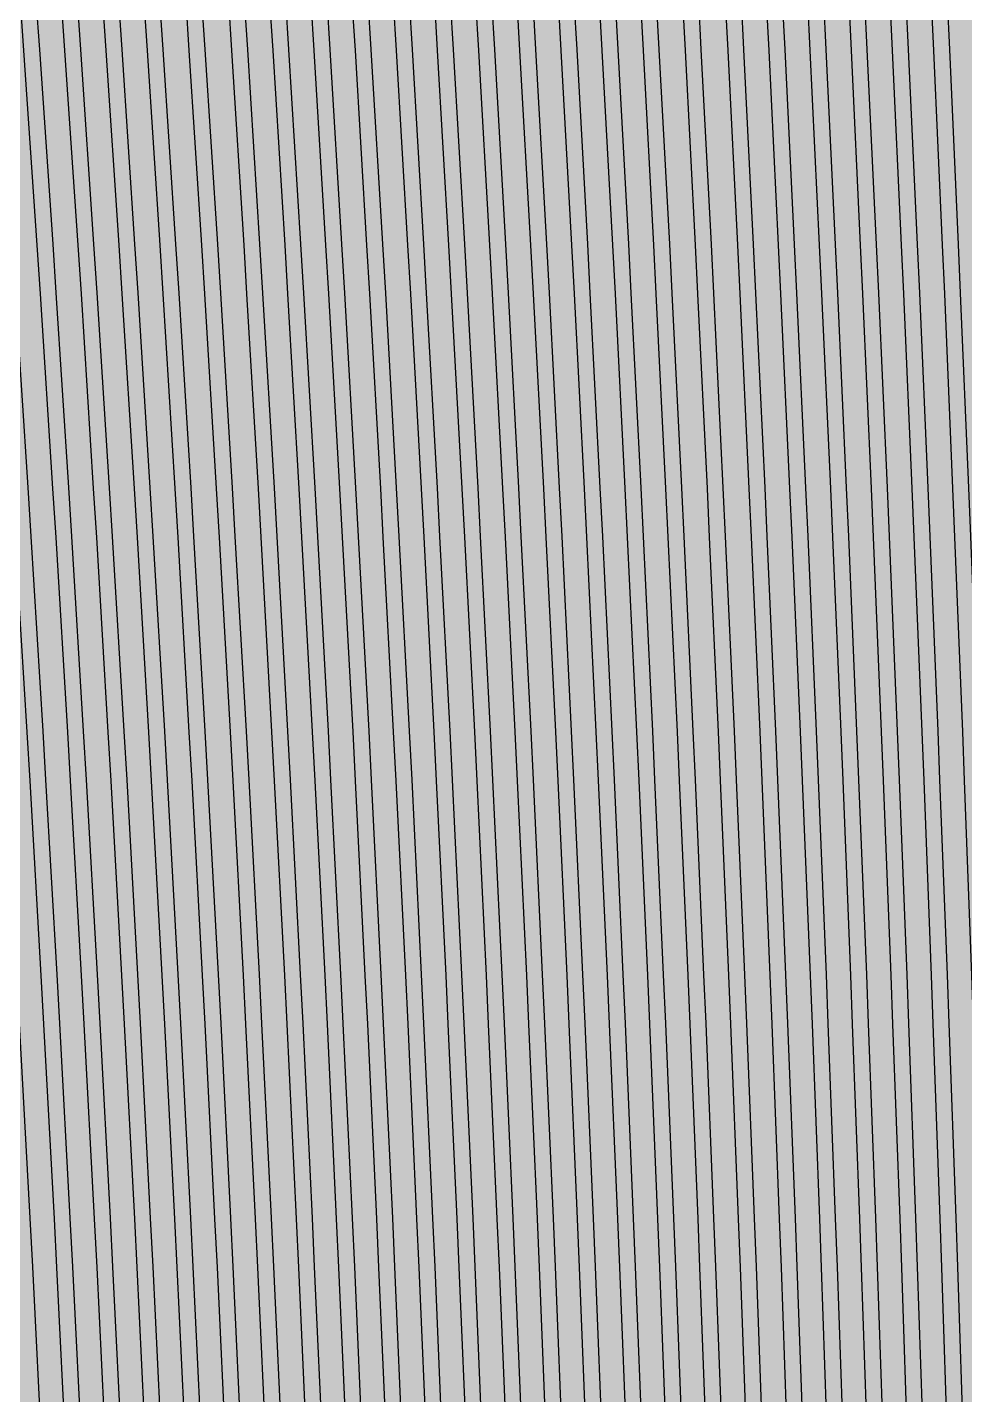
# Model space of a CAD drawing. Header units: metres. Extents: x -7240 to 10960, y -29667 to 1823.
# Drawn here: x 1517.5 to 1637.8, y -17289.4 to -17113.9 of the extents above; entities that cross this region are included whole.
import ezdxf

# ---------------------------------------------------------------- set-up
doc = ezdxf.new("R2010")
doc.units = ezdxf.units.M
doc.layers.add('Metal1', color=4, linetype='CONTINUOUS')
doc.layers.add('Polyimide', color=7, linetype='CONTINUOUS')

msp = doc.modelspace()

# ---------------------------------------------------------------- hatches: boundary and pattern name
at = {"layer": 'Polyimide'}
msp.add_hatch(color=7, dxfattribs=at).paths.add_polyline_path([(4088.45, -11806.89), (4098.72, -11851.21), (4115.58, -11893.47), (4138.63, -11932.7), (4167.35, -11967.99), (4201.08, -11998.53), (4239.03, -12023.62), (4280.35, -12042.68), (4349.18, -12073.73), (4413.2, -12113.76), (4471.26, -12162.04), (4522.3, -12217.69), (4565.39, -12279.7), (4599.74, -12346.94), (4624.73, -12418.19), (4639.91, -12492.16), (4645, -12567.5), (4639.91, -12642.84), (4624.73, -12716.8), (4599.74, -12788.06), (4565.39, -12855.3), (4522.3, -12917.31), (4471.26, -12972.96), (4413.2, -13021.24), (4349.18, -13061.27), (4280.35, -13092.32), (4239.03, -13111.38), (4201.08, -13136.47), (4167.35, -13167.01), (4138.63, -13202.3), (4115.58, -13241.52), (4098.72, -13283.78), (4088.45, -13328.11), (4085, -13373.48), (4085, -13567.5), (4099.45, -13861.55), (4142.64, -14152.77), (4214.18, -14438.35), (4313.36, -14715.55), (4439.24, -14981.69), (4590.59, -15234.21), (4765.97, -15470.68), (4963.68, -15688.82), (5181.82, -15886.53), (5418.29, -16061.91), (5670.81, -16213.26), (5936.95, -16339.14), (6214.15, -16438.32), (6499.73, -16509.85), (6790.95, -16553.05), (7085, -16567.5), (9960.38, -16567.5), (10038.79, -16571.35), (10116.45, -16582.87), (10192.6, -16601.95), (10266.52, -16628.4), (10337.49, -16661.96), (10404.83, -16702.32), (10467.89, -16749.09), (10526.06, -16801.81), (10578.78, -16859.98), (10625.55, -16923.04), (10665.91, -16990.38), (10699.48, -17061.35), (10725.93, -17135.27), (10745, -17211.43), (10756.52, -17289.08), (10760.38, -17367.5), (10760.38, -21957.3), (10721.61, -22012.91), (10685.97, -22070.59), (10653.58, -22130.14), (10624.53, -22191.39), (10598.92, -22254.16), (10576.82, -22318.25), (10558.3, -22383.46), (10543.41, -22449.6), (10532.21, -22516.46), (10524.72, -22583.84), (10520.97, -22651.53), (10520.97, -22719.32), (10524.72, -22787.01), (10532.21, -22854.38), (10543.41, -22921.24), (10558.3, -22987.38), (10576.82, -23052.6), (10598.92, -23116.68), (10624.53, -23179.45), (10653.58, -23240.71), (10685.97, -23300.26), (10721.61, -23357.93), (10760.38, -23413.54), (10760.38, -28667.5), (10756.52, -28745.91), (10745, -28823.57), (10725.93, -28899.73), (10699.48, -28973.65), (10665.91, -29044.62), (10625.55, -29111.96), (10578.78, -29175.01), (10526.06, -29233.19), (10467.89, -29285.91), (10404.83, -29332.68), (10337.49, -29373.04), (10266.52, -29406.6), (10192.6, -29433.05), (10116.45, -29452.13), (10038.79, -29463.65), (9960.38, -29467.5), (-6239.63, -29467.5), (-6318.04, -29463.65), (-6395.7, -29452.13), (-6471.85, -29433.05), (-6545.77, -29406.6), (-6616.74, -29373.04), (-6684.08, -29332.68), (-6747.14, -29285.91), (-6805.31, -29233.19), (-6858.03, -29175.01), (-6904.8, -29111.96), (-6945.16, -29044.62), (-6978.73, -28973.65), (-7005.18, -28899.73), (-7024.25, -28823.57), (-7035.77, -28745.91), (-7039.63, -28667.5), (-7039.63, -23426.32), (-6999.36, -23370.07), (-6962.33, -23311.63), (-6928.66, -23251.2), (-6898.45, -23188.96), (-6871.81, -23125.12), (-6848.81, -23059.88), (-6829.53, -22993.44), (-6814.04, -22926.02), (-6802.37, -22857.83), (-6794.57, -22789.09), (-6790.67, -22720.02), (-6790.67, -22650.84), (-6794.57, -22581.77), (-6802.37, -22513.03), (-6814.04, -22444.84), (-6829.53, -22377.42), (-6848.81, -22310.98), (-6871.81, -22245.74), (-6898.45, -22181.89), (-6928.66, -22119.66), (-6962.33, -22059.22), (-6999.36, -22000.79), (-7039.63, -21944.54), (-7039.63, -17367.5), (-7035.77, -17289.08), (-7024.25, -17211.43), (-7005.18, -17135.27), (-6978.73, -17061.35), (-6945.16, -16990.38), (-6904.8, -16923.04), (-6858.03, -16859.98), (-6805.31, -16801.81), (-6747.14, -16749.09), (-6684.08, -16702.32), (-6616.74, -16661.96), (-6545.77, -16628.4), (-6471.85, -16601.95), (-6395.7, -16582.87), (-6318.04, -16571.35), (-6239.63, -16567.5), (-3334, -16567.5), (-3039.95, -16553.05), (-2748.73, -16509.85), (-2463.15, -16438.32), (-2185.95, -16339.14), (-1919.81, -16213.26), (-1667.29, -16061.91), (-1430.82, -15886.53), (-1212.68, -15688.82), (-1014.97, -15470.68), (-839.59, -15234.21), (-688.24, -14981.69), (-562.36, -14715.55), (-463.18, -14438.35), (-391.64, -14152.77), (-348.45, -13861.55), (-334, -13567.5), (-334, -13373.48), (-337.45, -13328.11), (-347.72, -13283.78), (-364.58, -13241.52), (-387.63, -13202.3), (-416.35, -13167.01), (-450.08, -13136.47), (-488.03, -13111.38), (-529.35, -13092.32), (-529.35, -13092.32), (-598.18, -13061.27), (-662.2, -13021.24), (-720.26, -12972.96), (-771.3, -12917.31), (-814.39, -12855.3), (-848.74, -12788.06), (-873.73, -12716.8), (-888.91, -12642.84), (-894, -12567.5), (-888.91, -12492.16), (-873.73, -12418.19), (-848.74, -12346.94), (-814.39, -12279.7), (-771.3, -12217.69), (-720.26, -12162.04), (-662.2, -12113.76), (-598.18, -12073.73), (-529.35, -12042.68), (-488.03, -12023.62), (-450.08, -11998.53), (-416.35, -11967.99), (-387.63, -11932.7), (-364.58, -11893.47), (-347.72, -11851.21), (-337.45, -11806.89), (-334, -11761.52), (-334, -11074.31), (-337.45, -11028.94), (-347.72, -10984.62), (-364.58, -10942.36), (-387.63, -10903.13), (-416.35, -10867.84), (-450.08, -10837.3), (-488.03, -10812.21), (-529.35, -10793.16), (-529.35, -10793.16), (-598.18, -10762.1), (-662.2, -10722.07), (-720.26, -10673.8), (-771.3, -10618.15), (-814.39, -10556.13), (-848.74, -10488.89), (-873.73, -10417.64), (-888.91, -10343.67), (-894, -10268.33), (-888.91, -10192.99), (-873.73, -10119.03), (-848.74, -10047.77), (-814.39, -9980.53), (-771.3, -9918.52), (-720.26, -9862.87), (-662.2, -9814.59), (-598.18, -9774.56), (-529.35, -9743.51), (-488.03, -9724.45), (-450.08, -9699.36), (-416.35, -9668.82), (-387.63, -9633.53), (-364.58, -9594.31), (-347.72, -9552.05), (-337.45, -9507.72), (-334, -9462.35), (-334, -8775.14), (-337.45, -8729.78), (-347.72, -8685.45), (-364.58, -8643.19), (-387.63, -8603.96), (-416.35, -8568.68), (-450.08, -8538.14), (-488.03, -8513.05), (-529.35, -8493.99), (-529.35, -8493.99), (-598.18, -8462.94), (-662.2, -8422.91), (-720.26, -8374.63), (-771.3, -8318.98), (-814.39, -8256.97), (-848.74, -8189.73), (-873.73, -8118.47), (-888.91, -8044.5), (-894, -7969.17), (-888.91, -7893.83), (-873.73, -7819.86), (-848.74, -7748.61), (-814.39, -7681.36), (-771.3, -7619.35), (-720.26, -7563.7), (-662.2, -7515.42), (-598.18, -7475.4), (-529.35, -7444.34), (-529.35, -7444.34), (-488.03, -7425.28), (-450.08, -7400.2), (-416.35, -7369.66), (-387.63, -7334.37), (-364.58, -7295.14), (-347.72, -7252.88), (-337.45, -7208.56), (-334, -7163.19), (-334, -6475.98), (-337.45, -6430.61), (-347.72, -6386.29), (-364.58, -6344.02), (-387.63, -6304.8), (-416.35, -6269.51), (-450.08, -6238.97), (-488.03, -6213.88), (-529.35, -6194.82), (-529.35, -6194.82), (-598.18, -6163.77), (-662.2, -6123.74), (-720.26, -6075.46), (-771.3, -6019.81), (-814.39, -5957.8), (-848.74, -5890.56), (-873.73, -5819.31), (-888.91, -5745.34), (-894, -5670), (-888.91, -5594.66), (-873.73, -5520.69), (-848.74, -5449.44), (-814.39, -5382.2), (-771.3, -5320.19), (-720.26, -5264.54), (-662.2, -5216.26), (-598.18, -5176.23), (-529.35, -5145.18), (-529.35, -5145.18), (-488.03, -5126.12), (-450.08, -5101.03), (-416.35, -5070.49), (-387.63, -5035.2), (-364.58, -4995.98), (-347.72, -4953.71), (-337.45, -4909.39), (-334, -4864.02), (-334, 380), (-334, 1522.5), (-289, 1522.5), (-288.78, 1515.63), (-288.1, 1508.79), (-286.98, 1502.02), (-285.42, 1495.32), (-283.43, 1488.75), (-281.01, 1482.32), (-278.17, 1476.06), (-274.93, 1470), (-271.3, 1464.17), (-267.3, 1458.58), (-262.94, 1453.27), (-258.25, 1448.25), (-253.23, 1443.56), (-247.92, 1439.2), (-242.33, 1435.2), (-236.5, 1431.57), (-230.44, 1428.33), (-224.18, 1425.49), (-217.75, 1423.07), (-211.18, 1421.08), (-204.48, 1419.52), (-197.71, 1418.4), (-190.87, 1417.72), (-184, 1417.5), (-177.13, 1417.72), (-170.29, 1418.4), (-163.52, 1419.52), (-156.82, 1421.08), (-150.25, 1423.07), (-143.82, 1425.49), (-137.56, 1428.33), (-131.5, 1431.57), (-125.67, 1435.2), (-120.08, 1439.2), (-114.77, 1443.56), (-109.75, 1448.25), (-105.06, 1453.27), (-100.7, 1458.58), (-96.7, 1464.17), (-93.07, 1470), (-89.83, 1476.06), (-86.99, 1482.32), (-84.57, 1488.75), (-82.58, 1495.32), (-81.02, 1502.02), (-79.9, 1508.79), (-79.22, 1515.63), (-79, 1522.5), (1786, 1522.5), (3835, 1522.5), (3835.21, 1529.04), (3835.86, 1535.55), (3836.92, 1542.01), (3838.41, 1548.38), (3840.31, 1554.64), (3842.61, 1560.77), (3845.31, 1566.73), (3848.4, 1572.5), (3851.85, 1578.06), (3855.66, 1583.38), (3859.82, 1588.43), (3864.29, 1593.21), (3869.07, 1597.68), (3874.12, 1601.84), (3879.44, 1605.65), (3885, 1609.1), (3890.77, 1612.19), (3896.73, 1614.89), (3902.86, 1617.19), (3909.12, 1619.09), (3915.49, 1620.58), (3921.95, 1621.64), (3928.46, 1622.29), (3935, 1622.5), (3941.54, 1622.29), (3948.05, 1621.64), (3954.51, 1620.58), (3960.88, 1619.09), (3967.14, 1617.19), (3973.27, 1614.89), (3979.23, 1612.19), (3985, 1609.1), (3990.56, 1605.65), (3995.88, 1601.84), (4000.93, 1597.68), (4005.71, 1593.21), (4010.18, 1588.43), (4014.34, 1583.38), (4018.15, 1578.06), (4021.6, 1572.5), (4024.69, 1566.73), (4027.39, 1560.77), (4029.69, 1554.64), (4031.59, 1548.38), (4033.08, 1542.01), (4034.14, 1535.55), (4034.79, 1529.04), (4035, 1522.5), (4085, 1522.5), (4085, 380), (4085, 330), (4085, -4864.02), (4088.45, -4909.39), (4098.72, -4953.71), (4115.58, -4995.98), (4138.63, -5035.2), (4167.35, -5070.49), (4201.08, -5101.03), (4239.03, -5126.12), (4280.35, -5145.18), (4280.35, -5145.18), (4349.18, -5176.23), (4413.2, -5216.26), (4471.26, -5264.54), (4522.3, -5320.19), (4565.39, -5382.2), (4599.74, -5449.44), (4624.73, -5520.69), (4639.91, -5594.66), (4645, -5670), (4639.91, -5745.34), (4624.73, -5819.31), (4599.74, -5890.56), (4565.39, -5957.8), (4522.3, -6019.81), (4471.26, -6075.46), (4413.2, -6123.74), (4349.18, -6163.77), (4280.35, -6194.82), (4239.03, -6213.88), (4201.08, -6238.97), (4167.35, -6269.51), (4138.63, -6304.8), (4115.58, -6344.02), (4098.72, -6386.29), (4088.45, -6430.61), (4085, -6475.98), (4085, -11761.52), (4088.45, -11806.89)])

# ---------------------------------------------------------------- linework, layer by layer
at = {"layer": 'Metal1'}
for points in [[(1497.83, -16985.55), (1498.39, -16991.81), (1500.57, -17016.8), (1501.1, -17023.05), (1503.17, -17048.04), (1503.68, -17054.3), (1505.64, -17079.29), (1506.12, -17085.54), (1507.99, -17110.53), (1508.44, -17116.79), (1510.2, -17141.78), (1510.62, -17148.03), (1512.28, -17173.02), (1512.68, -17179.28), (1514.24, -17204.27), (1514.61, -17210.52), (1516.07, -17235.51), (1516.42, -17241.77), (1517.77, -17266.76), (1518.1, -17273.01), (1519.35, -17298)], [(1522.49, -17298.1), (1521.25, -17273.11), (1520.93, -17266.86), (1519.59, -17241.87), (1519.25, -17235.63), (1517.81, -17210.64), (1517.44, -17204.39), (1515.91, -17179.4), (1515.52, -17173.15), (1513.88, -17148.16), (1513.46, -17141.91), (1511.73, -17116.93), (1511.28, -17110.68), (1509.44, -17085.69), (1508.97, -17079.44), (1507.03, -17054.45), (1506.54, -17048.2), (1504.49, -17023.22), (1503.97, -17016.97), (1501.82, -16991.98), (1501.27, -16985.73)], [(1503.26, -16985.55), (1503.81, -16991.81), (1505.96, -17016.8), (1506.49, -17023.05), (1508.53, -17048.04), (1509.03, -17054.3), (1510.97, -17079.29), (1511.44, -17085.54), (1513.27, -17110.53), (1513.72, -17116.79), (1515.46, -17141.78), (1515.88, -17148.03), (1517.51, -17173.02), (1517.91, -17179.28), (1519.44, -17204.27), (1519.81, -17210.52), (1521.25, -17235.51), (1521.59, -17241.77), (1522.93, -17266.76), (1523.25, -17273.01), (1524.49, -17298)], [(1527.62, -17298.1), (1526.4, -17273.11), (1526.08, -17266.86), (1524.77, -17241.87), (1524.43, -17235.62), (1523.01, -17210.64), (1522.65, -17204.39), (1521.14, -17179.4), (1520.74, -17173.15), (1519.13, -17148.16), (1518.72, -17141.91), (1517.01, -17116.93), (1516.57, -17110.68), (1514.76, -17085.69), (1514.29, -17079.44), (1512.38, -17054.45), (1511.89, -17048.2), (1509.88, -17023.22), (1509.36, -17016.97), (1507.24, -16991.98), (1506.7, -16985.73)], [(1508.69, -16985.55), (1509.24, -16991.81), (1511.35, -17016.8), (1511.87, -17023.05), (1513.88, -17048.04), (1514.38, -17054.3), (1516.29, -17079.29), (1516.75, -17085.54), (1518.56, -17110.53), (1519, -17116.79), (1520.71, -17141.78), (1521.13, -17148.03), (1522.74, -17173.02), (1523.13, -17179.28), (1524.64, -17204.27), (1525.01, -17210.52), (1526.42, -17235.51), (1526.76, -17241.77), (1528.08, -17266.76), (1528.4, -17273.01), (1529.62, -17298)], [(1532.75, -17298.1), (1531.55, -17273.11), (1531.24, -17266.86), (1529.94, -17241.87), (1529.6, -17235.62), (1528.21, -17210.64), (1527.85, -17204.39), (1526.36, -17179.4), (1525.97, -17173.15), (1524.39, -17148.16), (1523.98, -17141.91), (1522.29, -17116.93), (1521.86, -17110.68), (1520.07, -17085.69), (1519.62, -17079.44), (1517.73, -17054.45), (1517.25, -17048.2), (1515.26, -17023.22), (1514.75, -17016.97), (1512.67, -16991.98), (1512.13, -16985.73)], [(1514.12, -16985.56), (1514.66, -16991.81), (1516.75, -17016.8), (1517.26, -17023.05), (1519.24, -17048.05), (1519.73, -17054.3), (1521.61, -17079.29), (1522.07, -17085.54), (1523.85, -17110.54), (1524.29, -17116.79), (1525.97, -17141.78), (1526.38, -17148.03), (1527.97, -17173.03), (1528.36, -17179.28), (1529.85, -17204.27), (1530.21, -17210.52), (1531.6, -17235.51), (1531.94, -17241.77), (1533.23, -17266.76), (1533.55, -17273.01), (1534.75, -17298)], [(1537.88, -17298.1), (1536.7, -17273.11), (1536.39, -17266.86), (1535.11, -17241.87), (1534.78, -17235.62), (1533.41, -17210.64), (1533.05, -17204.39), (1531.58, -17179.4), (1531.2, -17173.15), (1529.64, -17148.16), (1529.24, -17141.91), (1527.58, -17116.92), (1527.15, -17110.67), (1525.39, -17085.69), (1524.94, -17079.44), (1523.08, -17054.45), (1522.6, -17048.2), (1520.65, -17023.21), (1520.14, -17016.96), (1518.09, -16991.98), (1517.56, -16985.73)], [(1519.55, -16985.56), (1520.08, -16991.81), (1522.14, -17016.8), (1522.64, -17023.06), (1524.6, -17048.05), (1525.07, -17054.3), (1526.93, -17079.29), (1527.38, -17085.55), (1529.14, -17110.54), (1529.57, -17116.79), (1531.23, -17141.78), (1531.64, -17148.03), (1533.2, -17173.03), (1533.58, -17179.28), (1535.05, -17204.27), (1535.4, -17210.52), (1536.78, -17235.52), (1537.11, -17241.77), (1538.39, -17266.76), (1538.7, -17273.01), (1539.88, -17298)], [(1543.02, -17298.1), (1541.85, -17273.11), (1541.54, -17266.86), (1540.28, -17241.87), (1539.96, -17235.62), (1538.6, -17210.63), (1538.25, -17204.39), (1536.81, -17179.4), (1536.43, -17173.15), (1534.89, -17148.16), (1534.5, -17141.91), (1532.86, -17116.92), (1532.44, -17110.67), (1530.7, -17085.69), (1530.26, -17079.44), (1528.43, -17054.45), (1527.96, -17048.2), (1526.03, -17023.21), (1525.54, -17016.96), (1523.51, -16991.98), (1522.99, -16985.73)], [(1524.98, -16985.56), (1525.5, -16991.81), (1527.53, -17016.8), (1528.03, -17023.06), (1529.95, -17048.05), (1530.42, -17054.3), (1532.25, -17079.29), (1532.7, -17085.55), (1534.43, -17110.54), (1534.85, -17116.79), (1536.49, -17141.78), (1536.89, -17148.04), (1538.43, -17173.03), (1538.8, -17179.28), (1540.25, -17204.27), (1540.6, -17210.52), (1541.96, -17235.52), (1542.28, -17241.77), (1543.54, -17266.76), (1543.85, -17273.01), (1545.01, -17298.01)], [(1548.2, -17298.1), (1547.05, -17273.11), (1546.76, -17266.86), (1545.52, -17241.87), (1545.2, -17235.62), (1543.88, -17210.63), (1543.53, -17204.38), (1542.12, -17179.4), (1541.75, -17173.15), (1540.24, -17148.16), (1539.85, -17141.91), (1538.25, -17116.92), (1537.83, -17110.67), (1536.14, -17085.68), (1535.7, -17079.44), (1533.91, -17054.45), (1533.45, -17048.2), (1531.56, -17023.21), (1531.08, -17016.96), (1529.09, -16991.97), (1528.58, -16985.72)], [(1530.57, -16985.56), (1531.08, -16991.81), (1533.07, -17016.8), (1533.55, -17023.06), (1535.44, -17048.05), (1535.9, -17054.3), (1537.7, -17079.29), (1538.13, -17085.55), (1539.83, -17110.54), (1540.24, -17116.79), (1541.85, -17141.78), (1542.24, -17148.04), (1543.75, -17173.03), (1544.11, -17179.28), (1545.53, -17204.27), (1545.87, -17210.53), (1547.2, -17235.52), (1547.52, -17241.77), (1548.75, -17266.76), (1549.05, -17273.01), (1550.19, -17298.01)], [(1553.41, -17298.09), (1552.3, -17273.11), (1552.01, -17266.86), (1550.8, -17241.87), (1550.49, -17235.62), (1549.2, -17210.63), (1548.86, -17204.38), (1547.48, -17179.39), (1547.12, -17173.15), (1545.65, -17148.16), (1545.27, -17141.91), (1543.71, -17116.92), (1543.3, -17110.67), (1541.65, -17085.68), (1541.22, -17079.43), (1539.48, -17054.45), (1539.03, -17048.2), (1537.18, -17023.21), (1536.71, -17016.96), (1534.78, -16991.97), (1534.28, -16985.72)], [(1536.27, -16985.56), (1536.77, -16991.82), (1538.71, -17016.81), (1539.18, -17023.06), (1541.02, -17048.05), (1541.47, -17054.3), (1543.22, -17079.3), (1543.64, -17085.55), (1545.3, -17110.54), (1545.7, -17116.79), (1547.27, -17141.79), (1547.65, -17148.04), (1549.12, -17173.03), (1549.48, -17179.28), (1550.86, -17204.27), (1551.19, -17210.53), (1552.49, -17235.52), (1552.8, -17241.77), (1554, -17266.76), (1554.29, -17273.01), (1555.41, -17298.01)], [(1558.54, -17298.09), (1557.44, -17273.11), (1557.16, -17266.86), (1555.97, -17241.87), (1555.67, -17235.62), (1554.39, -17210.63), (1554.07, -17204.38), (1552.7, -17179.39), (1552.35, -17173.14), (1550.9, -17148.16), (1550.53, -17141.91), (1548.99, -17116.92), (1548.59, -17110.67), (1546.96, -17085.68), (1546.55, -17079.43), (1544.82, -17054.44), (1544.38, -17048.2), (1542.57, -17023.21), (1542.1, -17016.96), (1540.2, -16991.97), (1539.71, -16985.72)], [(1541.7, -16985.56), (1542.19, -16991.82), (1544.1, -17016.81), (1544.56, -17023.06), (1546.38, -17048.05), (1546.82, -17054.31), (1548.54, -17079.3), (1548.96, -17085.55), (1550.59, -17110.54), (1550.99, -17116.79), (1552.53, -17141.79), (1552.9, -17148.04), (1554.35, -17173.03), (1554.7, -17179.28), (1556.06, -17204.27), (1556.39, -17210.53), (1557.66, -17235.52), (1557.97, -17241.77), (1559.16, -17266.76), (1559.44, -17273.02), (1560.54, -17298.01)], [(1563.67, -17298.09), (1562.59, -17273.1), (1562.31, -17266.86), (1561.15, -17241.87), (1560.84, -17235.62), (1559.59, -17210.63), (1559.27, -17204.38), (1557.93, -17179.39), (1557.58, -17173.14), (1556.16, -17148.16), (1555.79, -17141.91), (1554.27, -17116.92), (1553.88, -17110.67), (1552.28, -17085.68), (1551.87, -17079.43), (1550.17, -17054.44), (1549.74, -17048.19), (1547.95, -17023.21), (1547.5, -17016.96), (1545.62, -16991.97), (1545.14, -16985.72)], [(1547.13, -16985.56), (1547.61, -16991.82), (1549.49, -17016.81), (1549.95, -17023.06), (1551.73, -17048.05), (1552.17, -17054.31), (1553.86, -17079.3), (1554.28, -17085.55), (1555.88, -17110.54), (1556.27, -17116.8), (1557.78, -17141.79), (1558.15, -17148.04), (1559.58, -17173.03), (1559.93, -17179.28), (1561.27, -17204.28), (1561.59, -17210.53), (1562.84, -17235.52), (1563.14, -17241.77), (1564.31, -17266.76), (1564.59, -17273.02), (1565.67, -17298.01)], [(1568.81, -17298.09), (1567.74, -17273.1), (1567.47, -17266.86), (1566.32, -17241.87), (1566.02, -17235.62), (1564.79, -17210.63), (1564.47, -17204.38), (1563.15, -17179.39), (1562.81, -17173.14), (1561.41, -17148.15), (1561.05, -17141.91), (1559.56, -17116.92), (1559.17, -17110.67), (1557.59, -17085.68), (1557.19, -17079.43), (1555.52, -17054.44), (1555.09, -17048.19), (1553.34, -17023.21), (1552.89, -17016.96), (1551.04, -16991.97), (1550.57, -16985.72)], [(1552.56, -16985.57), (1553.04, -16991.82), (1554.88, -17016.81), (1555.33, -17023.06), (1557.09, -17048.05), (1557.52, -17054.31), (1559.18, -17079.3), (1559.59, -17085.55), (1561.17, -17110.54), (1561.55, -17116.8), (1563.04, -17141.79), (1563.41, -17148.04), (1564.81, -17173.03), (1565.15, -17179.28), (1566.47, -17204.28), (1566.79, -17210.53), (1568.02, -17235.52), (1568.32, -17241.77), (1569.46, -17266.77), (1569.74, -17273.02), (1570.8, -17298.01)], [(1573.94, -17298.09), (1572.89, -17273.1), (1572.62, -17266.85), (1571.49, -17241.87), (1571.2, -17235.62), (1569.99, -17210.63), (1569.67, -17204.38), (1568.38, -17179.39), (1568.04, -17173.14), (1566.66, -17148.15), (1566.31, -17141.9), (1564.84, -17116.92), (1564.46, -17110.67), (1562.91, -17085.68), (1562.51, -17079.43), (1560.87, -17054.44), (1560.45, -17048.19), (1558.72, -17023.2), (1558.28, -17016.95), (1556.46, -16991.97), (1556, -16985.72)], [(1557.99, -16985.57), (1558.46, -16991.82), (1560.28, -17016.81), (1560.72, -17023.06), (1562.45, -17048.06), (1562.87, -17054.31), (1564.51, -17079.3), (1564.91, -17085.55), (1566.46, -17110.54), (1566.84, -17116.8), (1568.3, -17141.79), (1568.66, -17148.04), (1570.04, -17173.03), (1570.37, -17179.29), (1571.67, -17204.28), (1571.98, -17210.53), (1573.2, -17235.52), (1573.49, -17241.77), (1574.62, -17266.77), (1574.89, -17273.02), (1575.94, -17298.01)], [(1579.07, -17298.09), (1578.04, -17273.1), (1577.77, -17266.85), (1576.66, -17241.86), (1576.38, -17235.62), (1575.18, -17210.63), (1574.88, -17204.38), (1573.6, -17179.39), (1573.27, -17173.14), (1571.91, -17148.15), (1571.56, -17141.9), (1570.12, -17116.91), (1569.75, -17110.67), (1568.22, -17085.68), (1567.83, -17079.43), (1566.22, -17054.44), (1565.81, -17048.19), (1564.11, -17023.2), (1563.67, -17016.95), (1561.89, -16991.97), (1561.43, -16985.72)], [(1563.42, -16985.57), (1563.88, -16991.82), (1565.67, -17016.81), (1566.1, -17023.07), (1567.8, -17048.06), (1568.22, -17054.31), (1569.83, -17079.3), (1570.22, -17085.55), (1571.75, -17110.55), (1572.12, -17116.8), (1573.56, -17141.79), (1573.91, -17148.04), (1575.27, -17173.03), (1575.6, -17179.29), (1576.87, -17204.28), (1577.18, -17210.53), (1578.37, -17235.52), (1578.66, -17241.77), (1579.77, -17266.77), (1580.04, -17273.02), (1581.07, -17298.01)], [(1584.2, -17298.09), (1583.19, -17273.1), (1582.93, -17266.85), (1581.84, -17241.86), (1581.55, -17235.62), (1580.38, -17210.63), (1580.08, -17204.38), (1578.83, -17179.39), (1578.5, -17173.14), (1577.17, -17148.15), (1576.82, -17141.9), (1575.41, -17116.91), (1575.04, -17110.66), (1573.54, -17085.68), (1573.15, -17079.43), (1571.57, -17054.44), (1571.16, -17048.19), (1569.49, -17023.2), (1569.06, -17016.95), (1567.31, -16991.96), (1566.86, -16985.71)], [(1568.85, -16985.57), (1569.3, -16991.82), (1571.06, -17016.81), (1571.49, -17023.07), (1573.16, -17048.06), (1573.57, -17054.31), (1575.15, -17079.3), (1575.54, -17085.55), (1577.04, -17110.55), (1577.4, -17116.8), (1578.82, -17141.79), (1579.16, -17148.04), (1580.5, -17173.04), (1580.82, -17179.29), (1582.08, -17204.28), (1582.38, -17210.53), (1583.55, -17235.52), (1583.83, -17241.77), (1584.93, -17266.77), (1585.19, -17273.02), (1586.2, -17298.01)], [(1589.33, -17298.09), (1588.34, -17273.1), (1588.08, -17266.85), (1587.01, -17241.86), (1586.73, -17235.61), (1585.58, -17210.63), (1585.28, -17204.38), (1584.05, -17179.39), (1583.73, -17173.14), (1582.42, -17148.15), (1582.08, -17141.9), (1580.69, -17116.91), (1580.33, -17110.66), (1578.85, -17085.68), (1578.48, -17079.43), (1576.92, -17054.44), (1576.52, -17048.19), (1574.88, -17023.2), (1574.46, -17016.95), (1572.73, -16991.96), (1572.29, -16985.71)], [(1574.28, -16985.57), (1574.73, -16991.82), (1576.45, -17016.81), (1576.87, -17023.07), (1578.51, -17048.06), (1578.91, -17054.31), (1580.47, -17079.3), (1580.85, -17085.56), (1582.33, -17110.55), (1582.69, -17116.8), (1584.08, -17141.79), (1584.42, -17148.04), (1585.73, -17173.04), (1586.05, -17179.29), (1587.28, -17204.28), (1587.58, -17210.53), (1588.73, -17235.52), (1589.01, -17241.78), (1590.08, -17266.77), (1590.34, -17273.02), (1591.33, -17298.01)], [(1594.47, -17298.09), (1593.49, -17273.1), (1593.24, -17266.85), (1592.18, -17241.86), (1591.91, -17235.61), (1590.78, -17210.62), (1590.48, -17204.38), (1589.27, -17179.39), (1588.96, -17173.14), (1587.67, -17148.15), (1587.34, -17141.9), (1585.97, -17116.91), (1585.62, -17110.66), (1584.17, -17085.67), (1583.8, -17079.43), (1582.27, -17054.44), (1581.87, -17048.19), (1580.26, -17023.2), (1579.85, -17016.95), (1578.15, -16991.96), (1577.72, -16985.71)], [(1579.71, -16985.57), (1580.15, -16991.82), (1581.84, -17016.82), (1582.26, -17023.07), (1583.87, -17048.06), (1584.26, -17054.31), (1585.79, -17079.3), (1586.17, -17085.56), (1587.62, -17110.55), (1587.97, -17116.8), (1589.34, -17141.79), (1589.67, -17148.04), (1590.96, -17173.04), (1591.27, -17179.29), (1592.48, -17204.28), (1592.78, -17210.53), (1593.91, -17235.52), (1594.18, -17241.78), (1595.23, -17266.77), (1595.49, -17273.02), (1596.46, -17298.01)], [(1599.6, -17298.09), (1598.64, -17273.1), (1598.39, -17266.85), (1597.35, -17241.86), (1597.09, -17235.61), (1595.97, -17210.62), (1595.69, -17204.38), (1594.5, -17179.39), (1594.19, -17173.14), (1592.93, -17148.15), (1592.6, -17141.9), (1591.25, -17116.91), (1590.91, -17110.66), (1589.48, -17085.67), (1589.12, -17079.42), (1587.62, -17054.44), (1587.23, -17048.19), (1585.65, -17023.2), (1585.24, -17016.95), (1583.58, -16991.96), (1583.15, -16985.71)], [(1585.14, -16985.57), (1585.57, -16991.83), (1587.24, -17016.82), (1587.64, -17023.07), (1589.23, -17048.06), (1589.61, -17054.31), (1591.12, -17079.31), (1591.48, -17085.56), (1592.91, -17110.55), (1593.25, -17116.8), (1594.6, -17141.79), (1594.92, -17148.05), (1596.19, -17173.04), (1596.5, -17179.29), (1597.68, -17204.28), (1597.97, -17210.53), (1599.08, -17235.53), (1599.35, -17241.78), (1600.39, -17266.77), (1600.64, -17273.02), (1601.6, -17298.01)], [(1604.73, -17298.09), (1603.79, -17273.1), (1603.54, -17266.85), (1602.53, -17241.86), (1602.26, -17235.61), (1601.17, -17210.62), (1600.89, -17204.37), (1599.72, -17179.38), (1599.42, -17173.14), (1598.18, -17148.15), (1597.86, -17141.9), (1596.54, -17116.91), (1596.2, -17110.66), (1594.8, -17085.67), (1594.44, -17079.42), (1592.96, -17054.43), (1592.59, -17048.19), (1591.03, -17023.2), (1590.63, -17016.95), (1589, -16991.96), (1588.58, -16985.71)], [(1590.57, -16985.57), (1590.99, -16991.83), (1592.63, -17016.82), (1593.03, -17023.07), (1594.58, -17048.06), (1594.96, -17054.31), (1596.44, -17079.31), (1596.8, -17085.56), (1598.19, -17110.55), (1598.53, -17116.8), (1599.86, -17141.79), (1600.18, -17148.05), (1601.42, -17173.04), (1601.72, -17179.29), (1602.89, -17204.28), (1603.17, -17210.53), (1604.26, -17235.53), (1604.53, -17241.78), (1605.54, -17266.77), (1605.79, -17273.02), (1606.73, -17298.01)], [(1609.91, -17298.09), (1608.99, -17273.1), (1608.75, -17266.85), (1607.76, -17241.86), (1607.51, -17235.61), (1606.44, -17210.62), (1606.17, -17204.37), (1605.03, -17179.38), (1604.74, -17173.14), (1603.53, -17148.15), (1603.21, -17141.9), (1601.93, -17116.91), (1601.6, -17110.66), (1600.23, -17085.67), (1599.88, -17079.42), (1598.44, -17054.43), (1598.08, -17048.18), (1596.56, -17023.19), (1596.17, -17016.95), (1594.58, -16991.96), (1594.17, -16985.71)], [(1596.17, -16985.58), (1596.57, -16991.83), (1598.17, -17016.82), (1598.56, -17023.07), (1600.07, -17048.06), (1600.44, -17054.32), (1601.88, -17079.31), (1602.23, -17085.56), (1603.59, -17110.55), (1603.92, -17116.8), (1605.21, -17141.8), (1605.52, -17148.05), (1606.74, -17173.04), (1607.03, -17179.29), (1608.17, -17204.28), (1608.44, -17210.53), (1609.51, -17235.53), (1609.76, -17241.78), (1610.75, -17266.77), (1610.99, -17273.02), (1611.91, -17298.02)], [(1615.12, -17298.09), (1614.24, -17273.1), (1614, -17266.85), (1613.04, -17241.86), (1612.8, -17235.61), (1611.76, -17210.62), (1611.5, -17204.37), (1610.4, -17179.38), (1610.11, -17173.13), (1608.94, -17148.14), (1608.63, -17141.9), (1607.39, -17116.91), (1607.07, -17110.66), (1605.75, -17085.67), (1605.41, -17079.42), (1604.01, -17054.43), (1603.65, -17048.18), (1602.18, -17023.19), (1601.81, -17016.94), (1600.26, -16991.96), (1599.87, -16985.71)], [(1601.86, -16985.58), (1602.26, -16991.83), (1603.8, -17016.82), (1604.18, -17023.07), (1605.65, -17048.07), (1606.01, -17054.32), (1607.4, -17079.31), (1607.74, -17085.56), (1609.06, -17110.55), (1609.38, -17116.81), (1610.63, -17141.8), (1610.93, -17148.05), (1612.11, -17173.04), (1612.39, -17179.29), (1613.5, -17204.29), (1613.76, -17210.54), (1614.79, -17235.53), (1615.04, -17241.78), (1616, -17266.77), (1616.23, -17273.02), (1617.12, -17298.02)], [(1620.26, -17298.09), (1619.38, -17273.1), (1619.16, -17266.85), (1618.22, -17241.86), (1617.97, -17235.61), (1616.96, -17210.62), (1616.7, -17204.37), (1615.62, -17179.38), (1615.34, -17173.13), (1614.19, -17148.14), (1613.89, -17141.89), (1612.67, -17116.91), (1612.35, -17110.66), (1611.06, -17085.67), (1610.73, -17079.42), (1609.36, -17054.43), (1609.01, -17048.18), (1607.57, -17023.19), (1607.2, -17016.94), (1605.69, -16991.95), (1605.3, -16985.7)], [(1607.29, -16985.58), (1607.68, -16991.83), (1609.2, -17016.82), (1609.57, -17023.08), (1611.01, -17048.07), (1611.36, -17054.32), (1612.72, -17079.31), (1613.06, -17085.56), (1614.35, -17110.55), (1614.67, -17116.81), (1615.89, -17141.8), (1616.19, -17148.05), (1617.34, -17173.04), (1617.62, -17179.29), (1618.7, -17204.29), (1618.96, -17210.54), (1619.97, -17235.53), (1620.22, -17241.78), (1621.16, -17266.77), (1621.38, -17273.02), (1622.26, -17298.02)], [(1625.39, -17298.08), (1624.53, -17273.09), (1624.31, -17266.85), (1623.39, -17241.86), (1623.15, -17235.61), (1622.16, -17210.62), (1621.9, -17204.37), (1620.84, -17179.38), (1620.57, -17173.13), (1619.44, -17148.14), (1619.15, -17141.89), (1617.95, -17116.9), (1617.64, -17110.66), (1616.38, -17085.67), (1616.05, -17079.42), (1614.71, -17054.43), (1614.37, -17048.18), (1612.95, -17023.19), (1612.59, -17016.94), (1611.11, -16991.95), (1610.73, -16985.7)], [(1612.72, -16985.58), (1613.1, -16991.83), (1614.59, -17016.82), (1614.95, -17023.08), (1616.36, -17048.07), (1616.71, -17054.32), (1618.05, -17079.31), (1618.37, -17085.56), (1619.64, -17110.56), (1619.95, -17116.81), (1621.15, -17141.8), (1621.44, -17148.05), (1622.57, -17173.04), (1622.84, -17179.29), (1623.9, -17204.29), (1624.16, -17210.54), (1625.15, -17235.53), (1625.39, -17241.78), (1626.31, -17266.77), (1626.53, -17273.02), (1627.39, -17298.02)], [(1630.52, -17298.08), (1629.68, -17273.09), (1629.47, -17266.85), (1628.56, -17241.86), (1628.33, -17235.61), (1627.36, -17210.62), (1627.11, -17204.37), (1626.07, -17179.38), (1625.8, -17173.13), (1624.69, -17148.14), (1624.41, -17141.89), (1623.24, -17116.9), (1622.93, -17110.65), (1621.69, -17085.67), (1621.37, -17079.42), (1620.06, -17054.43), (1619.72, -17048.18), (1618.34, -17023.19), (1617.98, -17016.94), (1616.53, -16991.95), (1616.16, -16985.7)], [(1618.15, -16985.58), (1618.53, -16991.83), (1619.98, -17016.83), (1620.34, -17023.08), (1621.72, -17048.07), (1622.06, -17054.32), (1623.37, -17079.31), (1623.69, -17085.56), (1624.93, -17110.56), (1625.23, -17116.81), (1626.41, -17141.8), (1626.69, -17148.05), (1627.8, -17173.04), (1628.07, -17179.29), (1629.1, -17204.29), (1629.36, -17210.54), (1630.33, -17235.53), (1630.56, -17241.78), (1631.46, -17266.77), (1631.68, -17273.03), (1632.52, -17298.02)], [(1635.65, -17298.08), (1634.83, -17273.09), (1634.62, -17266.85), (1633.73, -17241.85), (1633.5, -17235.61), (1632.55, -17210.62), (1632.31, -17204.37), (1631.29, -17179.38), (1631.03, -17173.13), (1629.95, -17148.14), (1629.67, -17141.89), (1628.52, -17116.9), (1628.22, -17110.65), (1627.01, -17085.66), (1626.69, -17079.42), (1625.41, -17054.43), (1625.08, -17048.18), (1623.72, -17023.19), (1623.38, -17016.94), (1621.95, -16991.95), (1621.59, -16985.7)], [(1623.58, -16985.58), (1623.95, -16991.83), (1625.37, -17016.83), (1625.72, -17023.08), (1627.07, -17048.07), (1627.4, -17054.32), (1628.69, -17079.31), (1629, -17085.57), (1630.22, -17110.56), (1630.52, -17116.81), (1631.67, -17141.8), (1631.95, -17148.05), (1633.03, -17173.04), (1633.29, -17179.3), (1634.31, -17204.29), (1634.55, -17210.54), (1635.5, -17235.53), (1635.73, -17241.78), (1636.62, -17266.78), (1636.83, -17273.03), (1637.65, -17298.02)], [(1640.78, -17298.08), (1639.98, -17273.09), (1639.77, -17266.84), (1638.91, -17241.85), (1638.68, -17235.61), (1637.75, -17210.62), (1637.51, -17204.37), (1636.52, -17179.38), (1636.26, -17173.13), (1635.2, -17148.14), (1634.93, -17141.89), (1633.8, -17116.9), (1633.51, -17110.65), (1632.32, -17085.66), (1632.01, -17079.41), (1630.76, -17054.42), (1630.43, -17048.18), (1629.11, -17023.19), (1628.77, -17016.94), (1627.37, -16991.95), (1627.02, -16985.7)], [(1629.01, -16985.58), (1629.37, -16991.84), (1630.77, -17016.83), (1631.11, -17023.08), (1632.43, -17048.07), (1632.75, -17054.32), (1634.01, -17079.32), (1634.32, -17085.57), (1635.51, -17110.56), (1635.8, -17116.81), (1636.93, -17141.8), (1637.2, -17148.05), (1638.26, -17173.05), (1638.52, -17179.3), (1639.51, -17204.29), (1639.75, -17210.54), (1640.68, -17235.53), (1640.91, -17241.78), (1641.77, -17266.78), (1641.98, -17273.03), (1642.78, -17298.02)]]:
    msp.add_lwpolyline(points, dxfattribs=at)

doc.saveas('drawing.dxf')
